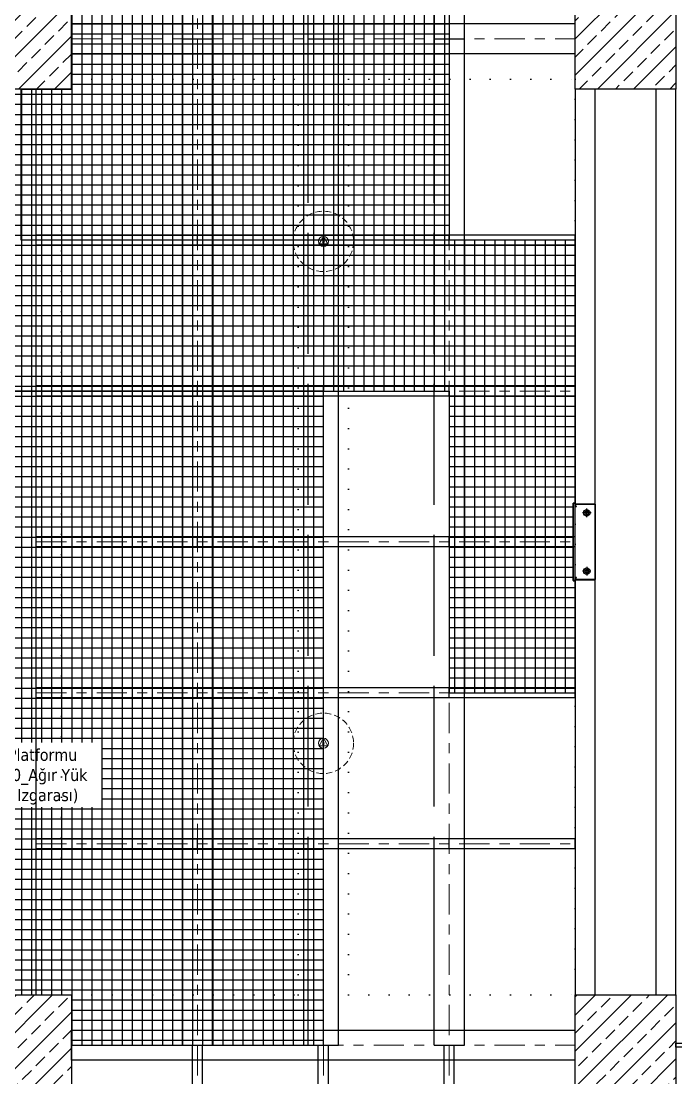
# Model space of a CAD drawing. Header units: centimetres. Extents: x 405564 to 502064, y 46284 to 60634.
# Drawn here: x 450700 to 451350, y 53450 to 54500 of the extents above; entities that cross this region are included whole.
import ezdxf
from ezdxf import colors
from ezdxf.entities.mleader import LeaderData, LeaderLine
from ezdxf.enums import TextEntityAlignment as Align
from ezdxf.math import Vec2, Vec3
from ezdxf.xclip import XClip

# ---------------------------------------------------------------- set-up
doc = ezdxf.new("R2010")
doc.units = ezdxf.units.CM
doc.header["$XCLIPFRAME"] = 0
for name, pattern in [('ACAD_ISO07W100', [3, 0, -3]), ('DOT', [0.25, 0, -0.25]), ('HIDDEN', [9.525, 6.35, -3.175]), ('XKITLINE03', [6, 3, -1, 1, -1])]:
    doc.linetypes.add(name, pattern=pattern)
doc.layers.get('0').update_dxf_attribs({"color": 8, "lineweight": 9})
for name, color, linetype, lineweight in [('0-KRCN-AYDINLATMA-130426', 8, 'Continuous', 9), ('0-KRCN-MİMARİ-220526', 8, 'Continuous', 9), ('OL_Ic', 8, 'Continuous', 9)]:
    doc.layers.add(name, color=color, linetype=linetype, lineweight=lineweight)
for name, color, linetype in [('AS_DOS_TERAS_UST', 8, 'ACAD_ISO07W100'), ('AS_DUV', 8, 'Continuous'), ('AS_DUV_GAZBETON', 8, 'Continuous'), ('AS_PRFL_CELIK', 8, 'Continuous'), ('AS_PRFL_CELIK AKS', 8, 'Continuous'), ('AS_PRFL_CELIK KEDI YOLU', 8, 'Continuous'), ('AS_PRFL_CELIK PLATFORM IZGARA', 8, 'Continuous'), ('AS_PYZ_BINA', 8, 'Continuous'), ('AS_TA_BETONARME', 5, 'Continuous'), ('AS_TA_TARAMA', 8, 'Continuous'), ('AS_TEFR_CIHAZ TURNIKE', 8, 'Continuous'), ('AS_TEFR_MEK_YANGIN DOLAP TIP1 STANDART', 8, 'Continuous'), ('AS_YAZI', 8, 'Continuous')]:
    doc.layers.add(name, color=color, linetype=linetype)
doc.styles.add('2', font='arial.ttf', dxfattribs={"width": 0.9, "height": 200})
doc.styles.add('MtXpl_Tahoma', font='tahoma.ttf')
doc.styles.add('Normal_ITL', font='swissi.ttf')
pattern_1 = [(0, (-443149.746, -16832.563), (0, 10), []), (90, (-443149.746, -16832.563), (-10, 6e-16), [])]
pattern_2 = [(225, (17560.68, -7819.299), (17.96051, -17.96051), []), (225, (17542.72, -7819.299), (17.96051, -17.96051), [12.7, -6.35])]

# ---------------------------------------------------------------- blocks, each defined once
blk = doc.blocks.new('KD')
at = {"layer": '0-KRCN-AYDINLATMA-130426'}
for p, q in [((0, 5), (-4.3, -2.5)), ((4.3, -2.5), (0, 5)), ((4.3, -2.5), (-4.3, -2.5))]:
    blk.add_line(p, q, dxfattribs=at)
at = {"layer": '0-KRCN-AYDINLATMA-130426', "linetype": 'HIDDEN'}
blk.add_circle((0, 0), 30, dxfattribs=at)
at = {"layer": '0-KRCN-AYDINLATMA-130426'}
blk.add_circle((0, 0), 5, dxfattribs=at)
at = {"layer": '0-KRCN-AYDINLATMA-130426', "style": '2'}
blk.add_text('D', height=3.36, dxfattribs=at).set_placement((0, 0), align=Align.MIDDLE_CENTER)
blk = doc.blocks.new('G$C27E741DA')
at = {"layer": '0-KRCN-AYDINLATMA-130426'}
for p in [(12935.7, 7147.2), (12935.7, 6648.5)]:
    blk.add_blockref('KD', p, dxfattribs=at)
blk = doc.blocks.new('PLATFORM IZGARASI VE KEDI YOLU YERLESIMI')
at = {"layer": 'AS_PRFL_CELIK KEDI YOLU', "transparency": 33554687}
h = blk.add_hatch(dxfattribs=at)
h.set_pattern_fill('_USER', color=15, scale=10, double=1, pattern_type=0)
h.set_pattern_definition(pattern_1)
h.paths.add_polyline_path([(7550, -2400), (7500, -2400), (7500, -2300), (7550, -2300), (7550, -1900), (7975, -1900), (7975, -2175), (8100, -2175), (8100, -1900), (8100, -1800), (8100, -1250), (7975, -1250), (7975, -1800), (7125, -1800), (7125, -950), (7250, -950), (7250, -750), (7125, -750), (7125, -800), (6050, -800), (6050, -750), (5924.6, -750), (5924.6, -800), (3050, -800), (3050, -550), (2925, -550), (2925, -800), (1975, -800), (1975, -550), (1850, -550), (1850, -800), (1125, -800), (1125, -900), (1250, -900), (1250, -950), (1375, -950), (1375, -900), (6950, -900), (6950, -1250), (6775, -1250), (6775, -1400), (6950, -1400), (6950, -1700), (7000, -1700), (7000, -1800), (3900, -1800), (3900, -1700), (3950, -1700), (3950, -1550), (3775, -1550), (3775, -1800), (615, -1800), (615, -1900), (1190, -1900), (1190, -1940), (1290, -1940), (1290, -1900), (2450, -1900), (2450, -2175), (1725, -2175), (1725, -2700), (1550, -2700), (1550, -2850), (1850, -2850), (1850, -2275), (2575, -2275), (2575, -1900), (3350, -1900), (3350, -2300), (3400, -2300), (3400, -2400), (3350, -2400), (3350, -3300), (3400, -3300), (3400, -3400), (3350, -3400), (3350, -3556.2), (3525, -3556.2), (3525, -3000), (3650, -3000), (3650, -2850), (3525, -2850), (3525, -1900), (4850, -1900), (4850, -2350), (4725, -2350), (4725, -2545), (4850, -2545), (4850, -2850), (4975, -2850), (4975, -1900), (7375, -1900), (7375, -2350), (7000, -2350), (7000, -2400), (6950, -2400), (6950, -3000), (6775, -3000), (6775, -2850), (6650, -2850), (6650, -3000), (6650, -3150), (6950, -3150), (6950, -3300), (7000, -3300), (7000, -3400), (6950, -3400), (6950, -4337.5), (6525, -4337.5), (6525, -4493.7), (7125, -4493.7), (7125, -3712.5), (7250, -3712.5), (7250, -3556.2), (7125, -3556.2), (7125, -2550), (7375, -2550), (7375, -2700), (7975, -2700), (7975, -3000), (8100, -3000), (8100, -2550), (7550, -2550)])
at = {"layer": 'AS_PRFL_CELIK PLATFORM IZGARA', "transparency": 33554687}
h = blk.add_hatch(dxfattribs=at)
h.set_pattern_fill('_USER', color=256, scale=10, double=1, pattern_type=0)
h.set_pattern_definition(pattern_1)
h.paths.add_polyline_path([(7975, -1900), (7550, -1900), (7550, -2300), (7600, -2300), (7600, -2400), (7550, -2400), (7550, -2550), (7975, -2550)])
h = blk.add_hatch(dxfattribs=at)
h.set_pattern_fill('_USER', color=256, scale=10, double=1, pattern_type=0)
h.set_pattern_definition(pattern_1)
h.paths.add_polyline_path([(7850, -2700), (7250, -2700), (7250, -3350), (7500, -3350), (7500, -3300), (7600, -3300), (7600, -3350), (7850, -3350)])
at = {"layer": 'AS_PRFL_CELIK KEDI YOLU', "color": 4}
blk.add_lwpolyline([(6525, -4493.7), (7125, -4493.7), (7125, -3712.5), (7250, -3712.5), (7250, -3556.2), (7125, -3556.2), (7125, -2550), (7375, -2550), (7375, -2700), (7975, -2700), (7975, -3000), (8100, -3000), (8100, -2550), (7550, -2550), (7550, -2400), (7500, -2400), (7500, -2300)], dxfattribs=at)
at = {"layer": 'AS_PRFL_CELIK PLATFORM IZGARA'}
for points in [[(7975, -2550), (7550, -2550), (7550, -2400), (7600, -2400), (7600, -2300), (7550, -2300), (7550, -1900), (7975, -1900)], [(7250, -2700), (7250, -3350), (7500, -3350), (7500, -3300), (7600, -3300), (7600, -3350), (7850, -3350), (7850, -2700)]]:
    blk.add_lwpolyline(points, close=True, dxfattribs=at)
at = {"layer": 'AS_YAZI', "insert": (7481.7, -3055.5), "char_height": 12, "width": 141.875, "attachment_point": 1, "style": 'MtXpl_Tahoma', "bg_fill": 3, "box_fill_scale": 1.5, "bg_fill_color": 256, "bg_fill_transparency": 0}
blk.add_mtext('{\\fTahoma|b0|i0|c162|p34;Santral Platformu (Özel.030_Ağır Yük Platform Izgarası)}', dxfattribs=at)
blk = doc.blocks.new('YANGIN DOLAP TIP1 75X100X20 PLAN')
blk.add_wipeout([(0, -22), (38.3, -22), (38.4, -22), (38.4, -21.9), (38.5, -21.9), (38.5, -21.8), (38.5, -20.2), (38.5, -20.1), (38.4, -20.1), (38.4, -20), (38.3, -20), (37.5, -20), (37.5, 0), (0, 0), (-37.5, 0), (-37.5, -20), (-38.3, -20), (-38.4, -20), (-38.4, -20.1), (-38.5, -20.1), (-38.5, -20.2), (-38.5, -21.8), (-38.5, -21.9), (-38.4, -21.9), (-38.4, -22), (-38.3, -22)])
for p, q in [((-24.8, -8.5), (-33.2, -8.5)), ((-29, -4.2), (-29, -12.8)), ((24.8, -8.5), (33.2, -8.5)), ((29, -4.3), (29, -12.8)), ((37.5, -20), (-37.5, -20))]:
    blk.add_line(p, q)
blk.add_lwpolyline([(37.5, 0), (-37.5, 0), (-37.5, -20), (-35.4, -20), (-35.4, -18.8), (-35.5, -18.8), (-35.5, -19.9), (-37.4, -19.9), (-37.4, -0.1), (37.4, -0.1), (37.4, -19.9), (35.5, -19.9), (35.5, -18.8), (35.4, -18.8), (35.4, -20), (37.5, -20)], close=True)
blk.add_lwpolyline([(-37.5, -20), (-38.3, -20, 0.414214), (-38.5, -20.2), (-38.5, -21.8, 0.414214), (-38.3, -22), (38.3, -22, 0.414214), (38.5, -21.8), (38.5, -20.2, 0.414214), (38.3, -20), (37.5, -20), (37.5, -20.1), (38.3, -20.1, -0.414214), (38.4, -20.2), (38.4, -21.8, -0.414214), (38.3, -21.9), (-38.3, -21.9, -0.414214), (-38.4, -21.8), (-38.4, -20.2, -0.414214), (-38.3, -20.1), (-37.5, -20.1)], format="xyb", close=True)
for centre, radius in [((-29, -8.5), 3.15), ((-29, -8.5), 1.85), ((29, -8.5), 3.15), ((29, -8.5), 1.85)]:
    blk.add_circle(centre, radius)
blk = doc.blocks.new('A$C48c69b65')
at = {"layer": 'AS_PRFL_CELIK'}
for p, q in [((7710, -2350), (7710, -1750)), ((7740, -2350), (7740, -1750)), ((7865, -2350), (7865, -1750)), ((7990, -2350), (7990, -1750)), ((7835, -2350), (7835, -2168)), ((7960, -2350), (7960, -2168)), ((7600, -2335), (8100, -2335)), ((7600, -2365), (7600, -2335)), ((7710, -2350), (7740, -2350)), ((7710, -3350), (7710, -2350)), ((7710, -2350), (7740, -2350)), ((7740, -3350), (7740, -2350)), ((7835, -2350), (7865, -2350)), ((7835, -2513), (7835, -2350)), ((7835, -2350), (7865, -2350)), ((7865, -3350), (7865, -2350)), ((7960, -2350), (7990, -2350)), ((7960, -2513), (7960, -2350)), ((7960, -2350), (7990, -2350)), ((7990, -3350), (7990, -2350)), ((8100, -2365), (7600, -2365)), ((7565, -3300), (7565, -2400)), ((8100, -2545), (7565, -2545)), ((7565, -2555), (7565, -2545)), ((7725, -2555), (7725, -2545)), ((7835, -2663), (7835, -2543)), ((7850, -2555), (7850, -2545)), ((7960, -2663), (7960, -2543)), ((7975, -2555), (7975, -2545)), ((8100, -2555), (8100, -2545)), ((8100, -2555), (7565, -2555)), ((8100, -2695), (7565, -2695)), ((7565, -2705), (7565, -2695)), ((7725, -2705), (7725, -2695)), ((7835, -2813), (7835, -2693)), ((7850, -2705), (7850, -2695)), ((7960, -2813), (7960, -2693)), ((7975, -2705), (7975, -2695)), ((8100, -2705), (8100, -2695)), ((8100, -2705), (7565, -2705)), ((8100, -2845), (7565, -2845)), ((7565, -2855), (7565, -2845)), ((7725, -2855), (7725, -2845)), ((7835, -2963), (7835, -2843)), ((7850, -2855), (7850, -2845)), ((7960, -2963), (7960, -2843)), ((7975, -2855), (7975, -2845)), ((8100, -2855), (8100, -2845)), ((8100, -2855), (7565, -2855)), ((8100, -2995), (7565, -2995)), ((7565, -3005), (7565, -2995)), ((7725, -3005), (7725, -2995)), ((7835, -3113), (7835, -2993)), ((7850, -3005), (7850, -2995)), ((7960, -3113), (7960, -2993)), ((7975, -3005), (7975, -2995)), ((8100, -3005), (8100, -2995)), ((8100, -3005), (7565, -3005)), ((8100, -3145), (7565, -3145)), ((7565, -3155), (7565, -3145)), ((7725, -3155), (7725, -3145)), ((7835, -3350), (7835, -3143)), ((7850, -3155), (7850, -3145)), ((7960, -3350), (7960, -3143)), ((7975, -3155), (7975, -3145)), ((8100, -3155), (8100, -3145)), ((8100, -3155), (7565, -3155)), ((7600, -3335), (8100, -3335)), ((7600, -3365), (7600, -3335)), ((7710, -3350), (7740, -3350)), ((7720, -3556.2), (7720, -3350)), ((7720, -3350), (7730, -3350)), ((7730, -3556.2), (7730, -3350)), ((7835, -3350), (7865, -3350)), ((7845, -3556.2), (7845, -3350)), ((7845, -3350), (7855, -3350)), ((7855, -3556.2), (7855, -3350)), ((7960, -3350), (7990, -3350)), ((7970, -3556.2), (7970, -3350)), ((7970, -3350), (7980, -3350)), ((7980, -3556.2), (7980, -3350)), ((8100, -3365), (7600, -3365))]:
    blk.add_line(p, q, dxfattribs=at)
at = {"layer": 'AS_PRFL_CELIK AKS', "linetype": 'XKITLINE03', "lineweight": 0, "ltscale": 10}
for p, q in [((7725, -1750), (7725, -2350)), ((7850, -1750), (7850, -2350)), ((7975, -1750), (7975, -2350)), ((7600, -2350), (8100, -2350)), ((7725, -2350), (7725, -3350)), ((7850, -2350), (7850, -3350)), ((7975, -2350), (7975, -3350)), ((7565, -2550), (8100, -2550)), ((7565, -2700), (8100, -2700)), ((7565, -2850), (8100, -2850)), ((7565, -3000), (8100, -3000)), ((7565, -3150), (8100, -3150)), ((7600, -3350), (8100, -3350)), ((7725, -3350), (7725, -3556.2)), ((7850, -3350), (7850, -3556.2)), ((7975, -3350), (7975, -3556.2))]:
    blk.add_line(p, q, dxfattribs=at)
blk = doc.blocks.new('A$Ca63a641c')
at = {"layer": 'AS_PYZ_BINA'}
ml = blk.add_multileader_mtext('Standard', dxfattribs=at)
ml.set_content('EST boyalı panel çit ve panel çit kapı (AS 51.101)', color=256, style='Normal_ITL')
ml.set_leader_properties()
ml.build(insert=Vec2(0, 0))
ml.multileader.update_dxf_attribs({"dogleg_length": 0.379, "arrow_head_size": 17, "scale": 75})
ctx = ml.context
ctx.base_point, ctx.scale, ctx.char_height, ctx.arrow_head_size, ctx.landing_gap_size, ctx.plane_origin = Vec3(140.5, 464.3), 75, 20, 17, 14.2, Vec3(92.5, 620.1)
notes = []
notes.append((ctx, [(0, (1, 1, 0), (112.1, 464.3), (1, 0), 28.4, [(0, [(68.5, 410)], 0, [])])]))
ctx.mtext.insert, ctx.mtext.width, ctx.mtext.flow_direction = Vec3(154.7, 477.5), 604.563, 5
for ctx, leaders in notes:
    for number, flags, end, landing, length, lines in leaders:
        leader = LeaderData()
        leader.index, (leader.has_last_leader_line, leader.has_dogleg_vector, leader.attachment_direction) = number, flags
        leader.last_leader_point, leader.dogleg_vector, leader.dogleg_length = Vec3(end), Vec3(landing), length
        for number, points, colour, breaks in lines:
            line = LeaderLine()
            line.index, line.vertices, line.color, line.breaks = number, Vec3.list(points), colors.encode_raw_color(colour), breaks
            leader.lines.append(line)
        ctx.leaders.append(leader)
blk = doc.blocks.new('A$C85dec720')
at = {"layer": 'OL_Ic'}
blk.add_blockref('A$Ca63a641c', (5315.08, 5344.25, 28.4), dxfattribs=at)
blk = doc.blocks.new('A$C6A10300A')
at = {"layer": 'AS_DUV_GAZBETON'}
blk.add_lwpolyline([(13265.68, -6201.45), (13265.68, -7101.45), (13285.68, -7101.45), (13285.68, -6201.45)], close=True, dxfattribs=at)
at = {"layer": 'AS_TEFR_CIHAZ TURNIKE'}
blk.add_lwpolyline([(13336.18, -7149.45, -1), (13336.18, -7153.45), (13285.68, -7153.45), (13285.68, -7149.45)], format="xyb", close=True, dxfattribs=at)
at = {"layer": 'AS_DUV'}
ref = blk.add_blockref('A$C85dec720', (28900.96, -17748.98), dxfattribs=dict(at, rotation=105.0255580063709))
XClip(ref).set_block_clipping_path([(6220.3367769278, 6783.7313721173), (4126.4071464743, -1017.0000000052), (7354.8298234051, -1883.5969356479), (9448.7594538586, 5917.1344364745)])
at = {"layer": 'AS_PRFL_CELIK'}
blk.add_blockref('PLATFORM IZGARASI VE KEDI YOLU YERLESIMI', (5085.68, -3801.45), dxfattribs=at)
at = {"layer": 'AS_TA_TARAMA'}
h = blk.add_hatch(dxfattribs=at)
h.set_pattern_fill('ANSI33', color=256, scale=4, angle=180)
h.set_pattern_definition(pattern_2)
h.paths.add_polyline_path([(12585.68, -6101.45), (12685.68, -6101.45), (12685.68, -6201.45), (12585.68, -6201.45)])
h = blk.add_hatch(dxfattribs=at)
h.set_pattern_fill('ANSI33', color=256, scale=4, angle=180)
h.set_pattern_definition(pattern_2)
h.paths.add_polyline_path([(13185.68, -6101.45), (13285.68, -6101.45), (13285.68, -6201.45), (13185.68, -6201.45)])
h = blk.add_hatch(dxfattribs=at)
h.set_pattern_fill('ANSI33', color=256, scale=4, angle=180)
h.set_pattern_definition(pattern_2)
h.paths.add_polyline_path([(12585.68, -7101.45), (12685.68, -7101.45), (12685.68, -7201.45), (12585.68, -7201.45)], flags=17)
h = blk.add_hatch(dxfattribs=at)
h.set_pattern_fill('ANSI33', color=256, scale=4, angle=180)
h.set_pattern_definition(pattern_2)
h.paths.add_polyline_path([(13185.68, -7101.45), (13285.68, -7101.45), (13285.68, -7201.45), (13185.68, -7201.45)], flags=17)
at = {"layer": 'AS_DOS_TERAS_UST', "linetype": 'DOT', "ltscale": 80}
for p, q in [((12685.68, -6191.45), (12910.68, -6191.45)), ((12910.68, -7101.45), (12910.68, -6191.45)), ((12960.68, -6191.45), (13185.68, -6191.45)), ((12960.68, -7101.45), (12960.68, -6191.45)), ((12675.68, -6201.45), (12675.68, -7101.45)), ((12685.68, -7101.45), (12910.68, -7101.45)), ((12960.68, -7101.45), (13185.68, -7101.45))]:
    blk.add_line(p, q, dxfattribs=at)
at = {"layer": 'AS_TA_BETONARME'}
for points in [[(12585.68, -6101.45), (12685.68, -6101.45), (12685.68, -6201.45), (12585.68, -6201.45)], [(13185.68, -6101.45), (13285.68, -6101.45), (13285.68, -6201.45), (13185.68, -6201.45)], [(12585.68, -7101.45), (12685.68, -7101.45), (12685.68, -7201.45), (12585.68, -7201.45)], [(13185.68, -7101.45), (13285.68, -7101.45), (13285.68, -7201.45), (13185.68, -7201.45)]]:
    blk.add_lwpolyline(points, close=True, dxfattribs=at)
at = {"layer": 'AS_TEFR_MEK_YANGIN DOLAP TIP1 STANDART', "rotation": 269.9999999999999}
blk.add_blockref('YANGIN DOLAP TIP1 75X100X20 PLAN', (13205.68, -6651.45), dxfattribs=at)
at = {"layer": 'AS_DOS_TERAS_UST', "linetype": 'DOT', "ltscale": 80}
blk.add_line((13185.68, -6191.45), (13185.68, -7101.45), dxfattribs=at)
at = {"layer": 'AS_DUV_GAZBETON'}
for points in [[(13205.68, -6201.45), (13185.68, -6201.45), (13185.68, -6613.95), (13205.68, -6613.95)], [(13205.68, -6688.95), (13185.68, -6688.95), (13185.68, -7101.45), (13205.68, -7101.45)]]:
    blk.add_lwpolyline(points, close=True, dxfattribs=at)
blk.add_blockref('A$C48c69b65', (5085.68, -3801.45))

msp = doc.modelspace()

# ---------------------------------------------------------------- block references
at = {"layer": '0-KRCN-AYDINLATMA-130426'}
msp.add_blockref('G$C27E741DA', (438064.1, 47134), dxfattribs=at)

# ---------------------------------------------------------------- next in the draw order: block references
at = {"layer": '0-KRCN-MİMARİ-220526'}
msp.add_blockref('A$C6A10300A', (438064.1, 60634), dxfattribs=at)

doc.saveas('drawing.dxf')
